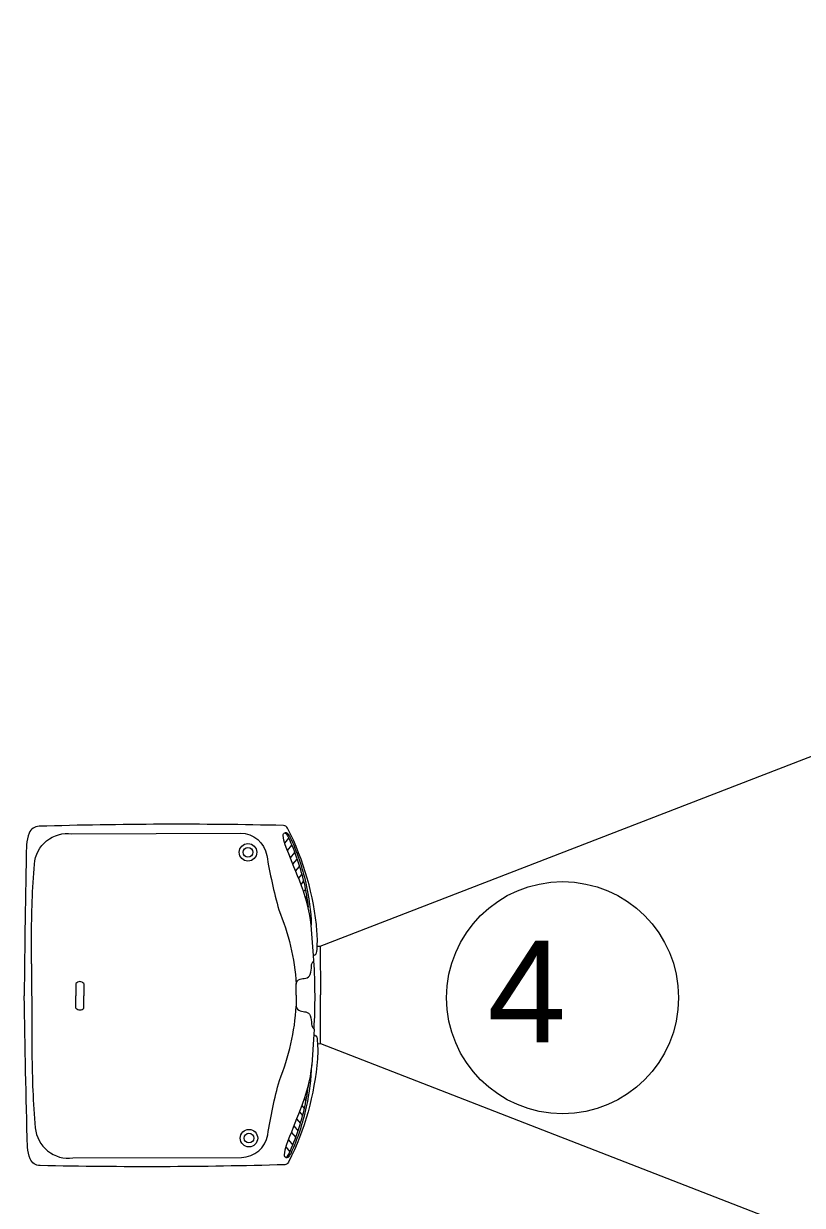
# Model space of a CAD drawing. Header units: inches. Extents: x 0.9 to 36.3, y 0.7 to 23.3.
# Drawn here: x 27.292 to 27.693, y 10.206 to 10.814 of the extents above; entities that cross this region are included whole.
import ezdxf

# ---------------------------------------------------------------- set-up
doc = ezdxf.new("R2010")
doc.units = ezdxf.units.IN
doc.layers.get('0').update_dxf_attribs({"color": 1})
doc.layers.add('Blocks', color=7, linetype='Continuous', lineweight=5, true_color=0x9a9c7f)
doc.layers.add('Numbering Projectors', color=7, linetype='Continuous', lineweight=0, true_color=0x9a9c7f)
doc.styles.get("Standard").update_dxf_attribs({"font": 'arial.ttf'})

# ---------------------------------------------------------------- blocks, each defined once
blk = doc.blocks.new('Epson 5040ub_top_cad-block.com')
at = {"color": 0}
for points in [[(-73.92013153897778, -4.530179487162059), (-73.92013153897824, 0), (0, 0)], [(73.92013153897778, -4.530179487162059), (73.92013153897824, 0), (0, 0)], [(-198.6694430984289, -41.08618426098724), (-206.4901805781296, -34.6190855761613)], [(-188.0662744115543, -36.96976874604525), (-195.2895258256276, -30.99674128650372)], [(-177.1515671323805, -32.43878719555391), (-183.1022968105972, -27.51802925224774)], [(-167.9394473234229, -28.71493351581012), (-172.5668991470266, -24.88841617263165)], [(-157.3138553808021, -24.88062852367943), (-160.4444184457325, -22.29191354219256)], [(-147.542115573503, -21.82050248796054), (-149.3526063537665, -20.323377367175)], [(-138.2931362917589, -19.31970500000307), (-138.8993925641871, -18.81838154396519)], [(138.2931362917589, -19.31970500000307), (138.8993925641871, -18.81838154396519)], [(147.542115573503, -21.82050248796054), (149.3526063537665, -20.323377367175)], [(157.3138553808021, -24.88062852367943), (160.4444184457325, -22.29191354219256)], [(167.9394473234229, -28.71493351581012), (172.5668991470266, -24.88841617263165)], [(177.1515671323805, -32.43878719555391), (183.1022968105972, -27.51802925224774)], [(188.0662744115543, -36.96976874604525), (195.2895258256276, -30.99674128650372)], [(198.6694430984289, -41.08618426098724), (206.4901805781296, -34.6190855761613)], [(-230.6347069615977, -53.39643000920387), (-238.1443529717344, -47.18657806599276)], [(-219.6754600649065, -49.28117643511246), (-227.7004510169122, -42.64517713630471)], [(-208.271166494173, -44.86213107263666), (-216.3714449348281, -38.16387528969381)], [(208.271166494173, -44.86213107263666), (216.3714449348281, -38.16387528969381)], [(219.6754600649065, -49.28117643511246), (227.7004510169122, -42.64517713630471)], [(230.6347069615977, -53.39643000920387), (238.1443529717344, -47.18657806599276)], [(-18.61506507740705, -359.3864305149182), (0, -359.3864305149182)], [(-18.61506507740705, -371.3864305149182), (0, -371.3864305149182)], [(18.61506507740705, -359.3864305149182), (0, -359.3864305149182)], [(18.61506507740705, -371.3864305149182), (0, -371.3864305149182)], [(-48.69537660446076, -438.4855526008751), (48.69537660446076, -438.4855526008751)]]:
    blk.add_lwpolyline(points, dxfattribs=at)
for points in [[(0, -36.57868386865812), (-16.7811023906288, -36.57868386865812, -0.3549060141712594), (-24.15477186481075, -30.59050371728154, -0.01605562007731011), (-25.64240668417096, -22.153707412014, 0.2852319059624728), (-31.29433523707758, -15.41800125400141, 0.0840224400854101), (-44.25770097519853, -13.46797761194102, -0.1437658213184706), (-48.58144564269242, -12.28423004918568, -0.07279152533754145), (-51.68477097849427, -9.680230904491737), (-60.17925409800591, -10.27026986764304, 0.3205323555329083), (-65.8142608032831, -5.221417902837857, 0.04821503550203713), (-96.93758335380699, -4.789942366974174, 0.09661165220622678), (-253.5598631833927, -49.0007233919423, 0.2636166026469725), (-257.6068271583099, -55.07716434462327, 0.01288491841229723), (-257.6068271583099, -426.5460033566087, -0.7812645148432236)], [(-60.17925409800591, -10.27026986764304), (-106.0000375423278, -13.45304710951746, 0.0452227631469659), (-106.0000375423278, -13.45304710951746, 0.07055975997077471), (-174.3299737769339, -31.28574035350175, -0.006437034794287578), (-228.2818587528382, -52.56903824091842, -0.0728560582736217), (-242.5618008011443, -55.72358014903602, -0.7044497125646211), (-245.5561599110006, -48.93365148729299, -0.08156928541340215), (-240.3233578238869, -45.38472249288861, -0.05310041681284848), (-169.755381258281, -21.44415035624843, -0.04817717667710328), (-106.0000375423278, -13.45304710951746, -6.183681601989969)], [(0, -36.57868386865812), (16.7811023906288, -36.57868386865812, 0.3549060141712594), (24.15477186481075, -30.59050371728154, 0.01605562007731011), (25.64240668417096, -22.153707412014, -0.2852319059624728), (31.29433523707758, -15.41800125400141, -0.0840224400854101), (44.25770097519853, -13.46797761194102, 0.1437658213184706), (48.58144564269242, -12.28423004918568, 0.07279152533754145), (51.68477097849427, -9.680230904491737), (60.17925409800591, -10.27026986764304, -0.3205323555329083), (65.8142608032831, -5.221417902837857, -0.04821503550203713), (96.93758335380699, -4.789942366974174, -0.09661165220622678), (253.5598631833927, -49.0007233919423, -0.2636166026469725), (257.6068271583099, -55.07716434462327, -0.01288491841229723), (257.6068271583099, -426.5460033566087, 0.7812645148432236)], [(60.17925409800591, -10.27026986764304), (106.0000375423278, -13.45304710951746, -0.0452227631469659), (106.0000375423278, -13.45304710951746, -0.07055975997077471), (174.3299737769339, -31.28574035350175, 0.006437034794287578), (228.2818587528382, -52.56903824091842, 0.0728560582736217), (242.5618008011443, -55.72358014903602, 0.7044497125646211), (245.5561599110006, -48.93365148729299, 0.08156928541340215), (240.3233578238869, -45.38472249288861, 0.05310041681284848), (169.755381258281, -21.44415035624843, 0.04817717667710328), (106.0000375423278, -13.45304710951746, 6.183681601989969)], [(-246.5283950074036, -53.19358828595659, -0.1126652936750739), (-245.5561599110006, -51.73422657487481, -0.08156928541340215), (-240.3233578238869, -48.18529758047043, -0.05310041681284848), (-169.755381258281, -24.24472544383025, -0.02751002297071718), (-133.5126728967089, -18.17391384815937, -0.02751002297071718)], [(246.5283950074036, -53.19358828595659, 0.1126652936750739), (245.5561599110006, -51.73422657487481, 0.08156928541340215), (240.3233578238869, -48.18529758047043, 0.05310041681284848), (169.755381258281, -24.24472544383025, 0.02751002297071718), (133.5126728967089, -18.17391384815937, 0.02751002297071718)], [(-48.69537660446076, -438.4855526008751), (-87.31831645053535, -438.4855526008751, -0.02093420177392153), (-200.2900741494559, -433.7535316953818, -0.4278364977223046), (-246.1965897662194, -376.8140489929965), (-246.1965897662194, -120.5855919415635, -0.3677028258450193), (-212.2923792669935, -80.7161958198576, 0.02680096462792674), (-129.5450044363497, -62.65020587897106, 0.03081973828374657), (-129.5450044363497, -62.65020587897106, -0.08107744650359873), (-16.7811023906288, -36.57868386865812, -8.970592999338177)], [(48.69537660446076, -438.4855526008751), (87.31831645053535, -438.4855526008751, 0.02093420177392153), (200.2900741494559, -433.7535316953818, 0.4278364977223046), (246.1965897662194, -376.8140489929965), (246.1965897662194, -120.5855919415635, 0.3677028258450193), (212.2923792669935, -80.7161958198576, -0.02680096462792674), (129.5450044363497, -62.65020587897106, -0.03081973828374657), (129.5450044363497, -62.65020587897106, 0.08107744650359873), (16.7811023906288, -36.57868386865812, 8.970592999338177)], [(-257.6068271583099, -426.5460033566017, 0.3061096276274794), (-247.3708203124042, -441.6988446809464, 0.0797053165835144), (-229.7153031110211, -445.7121200553584, 0.0030394068936974), (0, -450, 73.76926028735687)], [(257.6068271583099, -426.5460033566017, -0.3061096276274794), (247.3708203124042, -441.6988446809464, -0.0797053165835144), (229.7153031110211, -445.7121200553584, -0.0030394068936974), (0, -450, -73.76926028735687)]]:
    blk.add_lwpolyline(points, format="xyb", dxfattribs=at)
for centre, radius in [((-217, -109.2444761475153), 13.2977127590857), ((-217, -109.2444761475153), 7.382305954783078), ((217, -109.2444761475153), 13.2977127590857), ((217, -109.2444761475153), 7.382305954783078)]:
    blk.add_circle(centre, radius, dxfattribs=at)
for centre, radius, start, end in [((-1.364242052659392e-12, -858.8371771401146), 850.7284142964238, 86.51693310507918, 93.48306689492082), ((-13.97113113815522, -365.3864305149182), 7.587234175385329, 127.7394765899686, 232.2605234100314), ((13.97113113815522, -365.3864305149182), 7.587234175385329, 307.7394765899687, 52.26052341003133)]:
    blk.add_arc(centre, radius, start, end, dxfattribs=at)

msp = doc.modelspace()

# ---------------------------------------------------------------- linework, layer by layer
at = {"layer": 'Blocks', "linetype": 'ByBlock', "ltscale": 0.001}
for p, q in [((27.44473168308437, 10.3390472521851), (28.67072448778397, 10.81354265970426)), ((27.4448963677318, 10.28898335739657), (28.67064469018393, 9.813485407135662))]:
    msp.add_line(p, q, dxfattribs=at)
at = {"layer": 'Numbering Projectors', "linetype": 'ByBlock', "ltscale": 0.001}
msp.add_circle((27.5694346240107, 10.31262158453238), 0.0596775268310239, dxfattribs=at)

# ---------------------------------------------------------------- block references
at = {"layer": 'Blocks', "linetype": 'ByBlock', "xscale": 0.0003386368815212315, "yscale": 0.0003386368815212315, "zscale": 0.0003386368815212315, "rotation": 270.1884731752201}
msp.add_blockref('Epson 5040ub_top_cad-block.com', (27.44481402540808, 10.31401530479084), dxfattribs=at)

# ---------------------------------------------------------------- texts
at = {"layer": 'Numbering Projectors', "linetype": 'ByBlock', "ltscale": 0.001}
msp.add_text('4', height=0.05236052490554027, dxfattribs=at).set_placement((27.5306840430218, 10.28959457281139))

doc.saveas('drawing.dxf')
